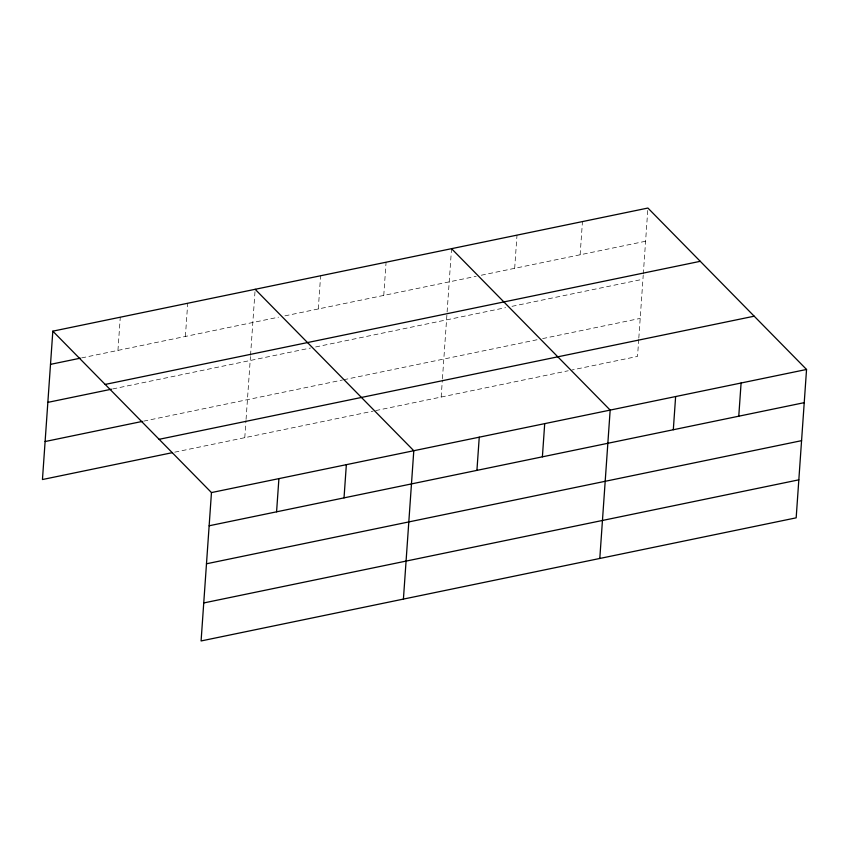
<?xml version="1.0" encoding="UTF-8"?>
<svg xmlns="http://www.w3.org/2000/svg" width="849" height="849" viewBox="0 0 849 849"><rect width="100%" height="100%" fill="white"/><g stroke="black" fill="none" stroke-linecap="round" stroke-linejoin="round"><path stroke-width="0.64" stroke-dasharray="4.25 3.18" d="M117.947 350.404L120.271 317.208M185.39 336.448L187.714 303.252M244.777 437.681L245.977 420.637M246.061 419.332L250.455 356.58M250.54 355.264L255.156 289.297M318.29 308.951L320.614 275.755M383.759 295.41L386.072 262.214M441.162 397.045L442.35 380.012M442.446 378.696L451.53 248.672M514.674 268.326L516.999 235.131M580.132 254.785L582.456 221.589M638.735 339.377L637.535 356.421L572.077 369.962M638.819 338.072L643.213 275.32M643.298 274.004L647.914 208.047M81.631 357.917L278.504 317.186M284.924 315.86L476.172 276.296M481.298 275.225L645.59 241.243M112.694 388.948L310.501 348.026M315.637 346.965L505.601 307.667M512.011 306.33L642.937 279.247M143.683 421.136L342.423 380.012M343.707 379.747L537.513 339.653M542.649 338.592L640.199 318.407M174.745 452.167L373.136 411.118M375.704 410.587L568.225 370.758"/><path stroke-width="1.27" d="M52.829 331.163L211.465 492.579L201.086 640.953L796.171 517.837L806.55 369.464L647.914 208.047L52.829 331.163L42.45 479.536L172.145 452.708M276.583 511.82L278.907 478.624M344.025 497.875L346.35 464.679M403.413 599.097L413.792 450.723L255.156 289.297M476.926 470.378L479.25 437.182M542.394 456.826L544.708 423.63M599.797 558.472L610.166 410.088L451.53 248.672M673.31 429.743L675.634 396.547M738.768 416.201L741.092 383.005M50.505 364.359L80.337 358.182M105.18 384.427L700.266 261.312M47.841 402.373L111.399 389.224M45.103 441.533L142.377 421.401M159.113 439.315L754.199 316.189M211.465 492.579L806.55 369.464M209.141 525.775L804.226 402.659M206.477 563.789L801.573 440.663M203.739 602.949L798.835 479.834"/></g></svg>
